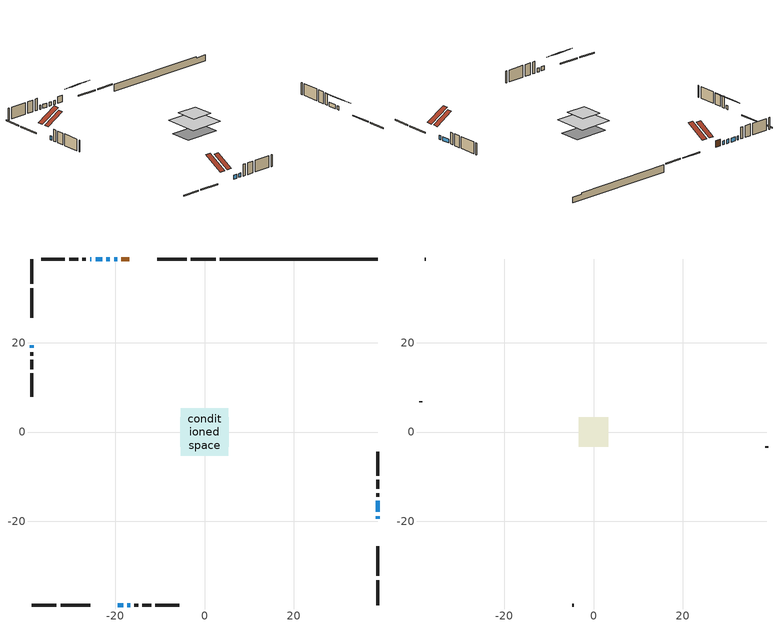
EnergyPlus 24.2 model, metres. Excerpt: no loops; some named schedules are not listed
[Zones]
conditioned space
 floor adiabatic (AdiabaticFloorConstruction): -5.3,-5.3 -5.3,5.3 5.3,5.3 5.3,-5.3 z1.83
 floor foundation (Slab1 construction): -5.49,-3.35 -5.49,3.35 5.49,3.35 5.49,-3.35 z-1.68
 wall outside (RimJoist1 construction): 2.51,38.8 -3.09,38.8 / -38.8,-38.8 -33.2,-38.8 / -38.8,38.8 -38.8,33.2 / 38.8,-38.8 38.8,-33.2 z0.61:0.91
 wall outside (RimJoist2 construction): -4.02,38.8 -10.65,38.8 / -32.27,-38.8 -25.64,-38.8 / -38.8,32.27 -38.8,25.64 / 38.8,-32.27 38.8,-25.64 z0.61:0.91
 wall outside (AdiabaticWallConstruction 1): -16.82,38.8 -18.67,38.8 z0.61:2.64
 wall outside (AdiabaticWallConstruction): -38.8,19.46 -38.8,18.85 / -19.6,38.8 -20.28,38.8 / 38.8,-19.46 38.8,-18.85 / 38.8,-17.92 38.8,-15.46 / -19.46,-38.8 -18.28,-38.8 / -21.21,38.8 -22.03,38.8 / -22.96,38.8 -24.42,38.8 / -25.35,38.8 -25.66,38.8 / -17.35,-38.8 -16.67,-38.8 z0.61:1.83
 wall outside (Wall1 construction): -26.58,38.8 -27.42,38.8 / -15.74,-38.8 -14.9,-38.8 / -38.8,17.92 -38.8,17.09 / 38.8,-14.53 38.8,-13.69 z0.61:4.27
 wall outside (Wall2 construction): -28.35,38.8 -30.38,38.8 / -13.98,-38.8 -11.94,-38.8 / -38.8,16.16 -38.8,14.12 / 38.8,-12.77 38.8,-10.73 z0.61:4.27
 wall outside (Wall3 construction): -31.31,38.8 -36.64,38.8 / -11.01,-38.8 -5.68,-38.8 / -38.8,13.19 -38.8,7.86 / 38.8,-9.8 38.8,-4.47 z0.61:4.27
 wall foundation (FoundationWall1 construction): 3.44,38.8,-1.68 3.44,38.8,0.61 35.26,38.8,0.61 35.26,38.8,0.14 38.8,38.8,0.14 38.8,38.8,-1.68
 window (WindowConstruction): -38.8,19.46 -38.8,18.85 z0.61:1.83
 window (WindowConstruction 8): -19.6,38.8 -20.28,38.8 z0.61:1.83
 window (WindowConstruction 1): 38.8,-19.46 38.8,-18.85 z0.61:1.83
 window (WindowConstruction 2): 38.8,-17.92 38.8,-15.46 z0.61:1.83
 window (WindowConstruction 3): -19.46,-38.8 -18.28,-38.8 z0.61:1.83
 window (WindowConstruction 4): -21.21,38.8 -22.03,38.8 z0.61:1.83
 window (WindowConstruction 5): -22.96,38.8 -24.42,38.8 z0.61:1.83
 window (WindowConstruction 6): -25.35,38.8 -25.65,38.8 z0.61:1.83
 window (WindowConstruction 7): -17.35,-38.8 -16.67,-38.8 z0.61:1.83
 door (Door): -16.82,38.8 -18.67,38.8 z0.61:2.64
 ceiling adiabatic (AdiabaticFloorConstruction): 5.3,-5.3 5.3,5.3 -5.3,5.3 -5.3,-5.3 z1.83
 roof outside (Roof2 construction): -15.89,38.8,4.27 -15.89,33.25,7.5 -14.29,33.25,7.5 -14.29,38.8,4.27; -20.39,-38.8,4.27 -20.39,-33.25,7.5 -22,-33.25,7.5 -22,-38.8,4.27; -38.8,20.39,4.27 -33.25,20.39,7.5 -33.25,22,7.5 -38.8,22,4.27; 38.8,-20.39,4.27 33.25,-20.39,7.5 33.25,-22,7.5 38.8,-22,4.27
attic - vented
 floor to conditioned space (Floor1 construction Reversed): -3.32,-3.32 -3.32,3.32 3.32,3.32 3.32,-3.32 z4.27
 wall outside (Wall4 construction): -37.57,38.8 -37.87,38.8 / -4.75,-38.8 -4.45,-38.8 / -38.8,6.94 -38.8,6.63 / 38.8,-3.54 38.8,-3.24 z0.61:4.27
 roof outside (Roof1 construction): -13.36,38.8,4.27 -13.36,32.63,7.87 -11.57,32.63,7.87 -11.57,38.8,4.27; -22.93,-38.8,4.27 -22.93,-32.63,7.87 -24.71,-32.63,7.87 -24.71,-38.8,4.27; -38.8,22.93,4.27 -32.63,22.93,7.87 -32.63,24.71,7.87 -38.8,24.71,4.27; 38.8,-22.93,4.27 32.63,-22.93,7.87 32.63,-24.71,7.87 38.8,-24.71,4.27
[Building]
Building 1: Terrain=Suburbs
[Site:Location]
Swift Current_SK: Latitude {deg}=50.29; Longitude {deg}=-107.69; Time Zone {hr}=-6; Elevation {m}=817; Keep Site Location Information=Yes
[Site:GroundTemperature:Shallow]
0.0715302, -2.00391, -2.17012, -1.18522, 2.76862, 6.70403, 10.1158, 12.2771, 12.4607, 10.7029, 7.37809, 3.5634
[Site:WaterMainsTemperature]
Calculation Method=Schedule; Temperature Schedule=mains temperature schedule
[Material] Roughness=Rough; Thermal Absorptance=0.9
Name | Thickness {m} | Conductivity {W/m-K} | Density {kg/m3} | Specific Heat {J/kg-K} | Solar Absorptance | Visible Absorptance
asphalt or fiberglass shingles | 0.00635 | 0.162714 | 1121.4 | 1465.45 | 0.84 | 0.84
ceiling stud and cavity | 0.1397 | 0.112058 | 65.682 | 1177.47 | 0.7 | 0.7
concrete 4.0 in. | 0.1016 | 1.803125 | 2242.8 | 837.4 | 0.7 | 0.7
concrete 8.0 in. | 0.2032 | 1.803125 | 2242.8 | 837.4 | 0.7 | 0.7
door material | 0.04445 | 0.0451087 | 512.64 | 1214.23 | 0.7 | 0.7
exterior vertical ins | 0.0457286 | 0.029427 | 32.04 | 1214.23 | 0.7 | 0.7
floor covering | 0.0127 | 0.0433444 | 54.468 | 1339.84 | 0.6 | 0.6
floor rigid ins; wall rigid ins | 0.512978 | 0.029427 | 32.04 | 1214.23 | 0.7 | 0.7
floor stud and cavity | 0.1397 | 1.75129 | 37.0049 | 1207.88 | 0.7 | 0.7
furniture material conditioned space 1 | 0.1524 | 0.115458 | 640.8 | 1214.23 | 0.6 | 0.6
gypsum board | 0.0127 | 0.160291 | 801 | 837.4 | 0.6 | 0.6
gypsum board 1 | 0.0127 | 0.160291 | 801 | 837.4 | 0.7 | 0.7
osb sheathing 0.5 in. | 0.0127 | 0.115458 | 512.64 | 1214.23 | 0.7 | 0.7
osb sheathing 0.75 in. | 0.01905 | 0.115458 | 512.64 | 1214.23 | 0.7 | 0.7
osb sheathing 2.0 in. | 0.0508 | 0.115458 | 512.64 | 1214.23 | 0.7 | 0.7
rim joist stud and cavity | 0.0508 | 0.271007 | 50.32683 | 1063.81 | 0.6 | 0.6
rim joist stud and cavity 1 | 0.0508 | 0.0495211 | 125.044 | 1163.47 | 0.6 | 0.6
roof stud and cavity | 0.2032 | 0.117079 | 78.34581 | 1123.46 | 0.7 | 0.7
wall stud and cavity | 0.1397 | 0.115486 | 139.0536 | 1170.24 | 0.7 | 0.7
wall stud and cavity 1 | 0.1397 | 0.119486 | 139.0536 | 1170.24 | 0.7 | 0.7
wall stud and cavity 2 | 0.1397 | 0.114321 | 139.0536 | 1170.24 | 0.7 | 0.7
wall stud and cavity 3 | 0.0889 | 6.1454 | 50.32683 | 1063.81 | 0.6 | 0.6
wall stud and cavity 4 | 0.0889 | 0.380278 | 52.3479 | 1209.89 | 0.7 | 0.7
wall stud and cavity 5 | 0.0889 | 0.391764 | 83.0341 | 1211.67 | 0.7 | 0.7
wood siding | 0.0254 | 0.102417 | 544.68 | 1172.36 | 0 | 0
wood siding 1 | 0.00254 | 0.102417 | 544.68 | 1172.36 | 0 | 0
wood siding 2; wood siding 3; wood siding 4 | 0.0254 | 0.102417 | 544.68 | 1172.36 | 0.7 | 0.7
[WindowMaterial:SimpleGlazingSystem]
Name | U-Factor {W/m2-K} | Solar Heat Gain Coefficient
WindowMaterial | 1.79311 | 0.53
WindowMaterial 1 | 1.22702 | 0.53
WindowMaterial 2 | 1.29856 | 0.5
WindowMaterial 3 | 1.32354 | 0.49
WindowMaterial 4 | 1.269033 | 0.51
WindowMaterial 5 | 1.47685 | 0.44
WindowMaterial 6 | 3.00026 | 0.58
[Construction]
AdiabaticFloorConstruction: floor stud and cavity, floor rigid ins, osb sheathing 0.75 in., floor covering
AdiabaticWallConstruction: wood siding 3, wall rigid ins, wall stud and cavity 4, gypsum board
AdiabaticWallConstruction 1: wood siding 4, wall rigid ins, wall stud and cavity 4, gypsum board
Door: door material
Floor1 construction Reversed: gypsum board, ceiling stud and cavity
FoundationWall1 construction: concrete 8.0 in., gypsum board 1
furniture construction conditioned space 1: furniture material conditioned space 1
PartitionWallConstruction: gypsum board, wall stud and cavity 5, gypsum board
RimJoist1 construction: wood siding 2, rim joist stud and cavity
RimJoist2 construction: wood siding 2, osb sheathing 2.0 in., rim joist stud and cavity 1
Roof1 construction: asphalt or fiberglass shingles
Roof2 construction: asphalt or fiberglass shingles, osb sheathing 0.75 in., roof stud and cavity, gypsum board
Slab1 construction: concrete 4.0 in.
Wall1 construction: wood siding, osb sheathing 0.5 in., wall stud and cavity, gypsum board
Wall2 construction: wood siding, osb sheathing 0.5 in., wall stud and cavity 1, gypsum board
Wall3 construction: wood siding, osb sheathing 0.5 in., wall stud and cavity 2, gypsum board
Wall4 construction: wood siding 1, wall stud and cavity 3
WindowConstruction; WindowConstruction 1: WindowMaterial
WindowConstruction 2: WindowMaterial 1
WindowConstruction 3: WindowMaterial 2
WindowConstruction 4: WindowMaterial 3
WindowConstruction 5: WindowMaterial 4
WindowConstruction 6: WindowMaterial 5
WindowConstruction 7; WindowConstruction 8: WindowMaterial 6
[Zone] Multiplier=1; Part of Total Floor Area=Yes
Name | Volume {m3}
attic - vented | 24.5436
conditioned space | 464.6
[Space]
Name | Zone | Volume {m3}
attic - vented 1 | attic - vented | 24.5436
conditioned space 1 | conditioned space | 464.6
[ZoneInfiltration:EffectiveLeakageArea]
infil attic - vented 1: Zone or Space=attic - vented 1; Schedule=Always On Discrete; Effective Air Leakage Area {cm2}=1372.68; Stack Coefficient=0.00050453; Wind Coefficient=1.51762e-05
[ZoneMixing]
whole house fan mix: Zone or Space=attic - vented; Schedule=Always On Continuous; Design Flow Rate Calculation Method=Flow/Zone; Design Flow Rate {m3/s}=0; Source Zone or Space=conditioned space
[SurfaceProperty:ExposedFoundationPerimeter]
Slab1: Exposed Perimeter Calculation Method=TotalExposedPerimeter; Total Exposed Perimeter {m}=35.357
[InternalMass] Zone or ZoneList=conditioned space; Space or SpaceList=conditioned space 1
Name | Construction | Surface Area {m2}
furniture mass conditioned space 1 | furniture construction conditioned space 1 | 74.36
partition wall mass | PartitionWallConstruction | 185.9
[Lights]
interior lighting: Zone or ZoneList or Space or SpaceList=conditioned space 1; Schedule=interior lighting schedule; Design Level Calculation Method=LightingLevel; Lighting Level {W}=343.2; Return Air Fraction=0; Fraction Radiant=0.6; Fraction Visible=0.2; Fraction Replaceable=1
[People]
occupants: Zone or ZoneList or Space or SpaceList=conditioned space 1; Number of People Schedule=occupants schedule; Number of People Calculation Method=People; Number of People=3; Fraction Radiant=0.314171; Sensible Heat Fraction=0.56303; Activity Level Schedule=occupants activity schedule; Carbon Dioxide Generation Rate {m3/s-W}=0; Enable ASHRAE 55 Comfort Warnings=No; Mean Radiant Temperature Calculation Type=EnclosureAveraged
[ElectricEquipment] Zone or ZoneList or Space or SpaceList=conditioned space 1; Design Level Calculation Method=EquipmentLevel
Name | Schedule | Design Level {W} | Fraction Latent | Fraction Radiant | Fraction Lost
clothes dryer | clothes dryer schedule | 140.772 | 0.015 | 0.081 | 0.85
clothes washer | clothes washer schedule | 32.1985 | 0.03 | 0.162 | 0.7
cooking range | cooking range schedule | 215.147 | 0.08 | 0.432 | 0.2
dishwasher | dishwasher schedule | 66.8632 | 0.3 | 0.18 | 0.4
fridge | fridge schedule | 72.9452 | 0 | 0.6 | 0
mech vent house fan | mech vent house fan schedule | 0 | 0 | 0 | 1
mech vent house fan cfis | mech vent house fan cfis schedule | 0 | 0 | 0 | 0
misc plug loads | misc plug loads schedule | 494.7 | 0.045 | 0.513 | 0.1
whole house fan | Always On Discrete | 0 | 0 | 0 | 1
[OtherEquipment] Zone or ZoneList or Space or SpaceList=conditioned space 1; Design Level Calculation Method=EquipmentLevel
Name | Fuel Type | Schedule | Design Level {W} | Fraction Latent | Fraction Radiant | Fraction Lost
clothes dryer 1 | Electricity | clothes dryer schedule | 0 | 0.015 | 0.081 | 0.85
cooking range 1 | Electricity | cooking range schedule | 0 | 0.08 | 0.432 | 0.2
general water use latent | None | general water use schedule | 62.594 | 1 | 0 | 0
general water use sensible | None | general water use schedule | -61.6891 | 0 | 0.6 | 0
mech vent house fan latent load | None | Always On Discrete | 0 | 1 | 0 | 0
mech vent house fan sensible load | None | Always On Discrete | 0 | 0 | 0 | 0
water heater energy adjustment1 | NaturalGas | Always On Discrete | 0.01 | 0 | 0 | 1
[ZoneInfiltration:DesignFlowRate] Zone or ZoneList or Space or SpaceList=conditioned space 1; Schedule=Always On Discrete; Design Flow Rate Calculation Method=Flow/Zone; Design Flow Rate {m3/s}=0
infil flow; natural vent flow; whole house fan flow
[AvailabilityManager:Scheduled]
central ac and furnace airloop Availability Manager: Schedule=Always On Discrete
[Foundation:Kiva]
Foundation Kiva 1: Initial Indoor Air Temperature {C}=21; Wall Height Above Grade {m}=0.609996; Wall Depth Below Slab {m}=0.2032; Custom Block Material Name 1=exterior vertical ins; Custom Block Depth 1 {m}=2.28999; Custom Block X Position 1 {m}=0.2159; Custom Block Z Position 1 {m}=0
[Foundation:Kiva:Settings]
Soil Conductivity {W/m-K}=0.849921; Soil Density {kg/m3}=1842.3; Soil Specific Heat {J/kg-K}=418.7; Ground Solar Absorptivity=0.9; Ground Thermal Absorptivity=0.9; Ground Surface Roughness {m}=0.03; Far-Field Width {m}=40; Deep-Ground Boundary Condition=ZeroFlux; Deep-Ground Depth {m}=40; Minimum Cell Dimension {m}=0.2; Maximum Cell Growth Coefficient=3; Simulation Timestep=Timestep
[Exterior:Lights]
exterior lighting: Schedule=exterior lighting schedule; Design Level {W}=75.6
[EnergyManagementSystem:GlobalVariable]
central_ac_and_furnace_airloop_Fan_RTF
infil_program_Qfan
infil_program_Qinf
natural_vent_program_Qnv
natural_vent_program_Qwhf
[EnergyManagementSystem:Sensor]
Name | Output:Variable or Output:Meter Index Key | Output:Variable or Output:Meter
airflow_gain | infil flow | Infiltration Sensible Heat Gain Energy
airflow_gain_1 | natural vent flow | Infiltration Sensible Heat Gain Energy
airflow_gain_2 | whole house fan flow | Infiltration Sensible Heat Gain Energy
airflow_loss | infil flow | Infiltration Sensible Heat Loss Energy
airflow_loss_1 | natural vent flow | Infiltration Sensible Heat Loss Energy
airflow_loss_2 | whole house fan flow | Infiltration Sensible Heat Loss Energy
clg_load_cond |  | Cooling:EnergyTransfer:Zone:CONDITIONED SPACE
clg_sp_s; clg_sp_s_1 | cooling setpoint | Schedule Value
clothes_dryer_exhaust_0_sch_s | clothes dryer exhaust 0 schedule | Schedule Value
cool_season | cooling season schedule | Schedule Value
htg_load_cond |  | Heating:EnergyTransfer:Zone:CONDITIONED SPACE
htg_sp_s; htg_sp_s_1 | heating setpoint | Schedule Value
ig_ee_conv | clothes dryer | Electric Equipment Convective Heating Energy
ig_ee_conv_2 | cooking range | Electric Equipment Convective Heating Energy
ig_ee_conv_4 | fridge | Electric Equipment Convective Heating Energy
ig_ee_conv_5 | misc plug loads | Electric Equipment Convective Heating Energy
ig_ee_conv_6 | whole house fan | Electric Equipment Convective Heating Energy
ig_ee_rad | clothes dryer | Electric Equipment Radiant Heating Energy
ig_ee_rad_2 | cooking range | Electric Equipment Radiant Heating Energy
ig_ee_rad_4 | fridge | Electric Equipment Radiant Heating Energy
ig_ee_rad_5 | misc plug loads | Electric Equipment Radiant Heating Energy
ig_ee_rad_6 | whole house fan | Electric Equipment Radiant Heating Energy
ig_lgt_conv | interior lighting | Lights Convective Heating Energy
ig_lgt_rad | interior lighting | Lights Radiant Heating Energy
ig_lgt_vis | interior lighting | Lights Visible Radiation Heating Energy
ig_oe_conv | clothes dryer 1 | Other Equipment Convective Heating Energy
ig_oe_conv_1 | cooking range 1 | Other Equipment Convective Heating Energy
ig_oe_conv_2 | general water use latent | Other Equipment Convective Heating Energy
ig_oe_conv_3 | general water use sensible | Other Equipment Convective Heating Energy
ig_oe_conv_4 | water heater energy adjustment1 | Other Equipment Convective Heating Energy
ig_oe_rad | clothes dryer 1 | Other Equipment Radiant Heating Energy
ig_oe_rad_1 | cooking range 1 | Other Equipment Radiant Heating Energy
ig_oe_rad_2 | general water use latent | Other Equipment Radiant Heating Energy
ig_oe_rad_3 | general water use sensible | Other Equipment Radiant Heating Energy
ig_oe_rad_4 | water heater energy adjustment1 | Other Equipment Radiant Heating Energy
ig_ppl_conv | occupants | People Convective Heating Energy
ig_ppl_rad | occupants | People Radiant Heating Energy
im_conv | furniture mass conditioned space 1 | Surface Inside Face Convection Heat Gain Energy
im_conv_1 | partition wall mass | Surface Inside Face Convection Heat Gain Energy
im_ig | furniture mass conditioned space 1 | Surface Inside Face Internal Gains Radiation Heat Gain Energy
im_ig_1 | partition wall mass | Surface Inside Face Internal Gains Radiation Heat Gain Energy
im_lgt | furniture mass conditioned space 1 | Surface Inside Face Lights Radiation Heat Gain Energy
im_lgt_1 | partition wall mass | Surface Inside Face Lights Radiation Heat Gain Energy
im_sol | furniture mass conditioned space 1 | Surface Inside Face Solar Radiation Heat Gain Energy
im_sol_1 | partition wall mass | Surface Inside Face Solar Radiation Heat Gain Energy
im_surf | furniture mass conditioned space 1 | Surface Inside Face Net Surface Thermal Radiation Heat Gain Energy
im_surf_1 | partition wall mass | Surface Inside Face Net Surface Thermal Radiation Heat Gain Energy
mv_conv | mech vent house fan | Electric Equipment Convective Heating Energy
mv_conv_1 | mech vent house fan cfis | Electric Equipment Convective Heating Energy
mv_conv_2 | mech vent house fan latent load | Other Equipment Convective Heating Energy
mv_conv_3 | mech vent house fan sensible load | Other Equipment Convective Heating Energy
mv_rad | mech vent house fan | Electric Equipment Radiant Heating Energy
mv_rad_1 | mech vent house fan cfis | Electric Equipment Radiant Heating Energy
mv_rad_2 | mech vent house fan latent load | Other Equipment Radiant Heating Energy
mv_rad_3 | mech vent house fan sensible load | Other Equipment Radiant Heating Energy
natural_vent_s | natural vent schedule | Schedule Value
out_pb_s |  | Site Outdoor Air Barometric Pressure
out_wt_s |  | Site Outdoor Air Humidity Ratio
site_vw_s |  | Site Wind Speed
ss_back_out | Window1 | Surface Window Shortwave from Zone Back Out Window Heat Transfer Rate
ss_back_out_1 | Window10 | Surface Window Shortwave from Zone Back Out Window Heat Transfer Rate
ss_back_out_2 | Window2 | Surface Window Shortwave from Zone Back Out Window Heat Transfer Rate
ss_back_out_3 | Window3 | Surface Window Shortwave from Zone Back Out Window Heat Transfer Rate
ss_back_out_4 | Window4 | Surface Window Shortwave from Zone Back Out Window Heat Transfer Rate
ss_back_out_5 | Window5 | Surface Window Shortwave from Zone Back Out Window Heat Transfer Rate
ss_back_out_6 | Window6 | Surface Window Shortwave from Zone Back Out Window Heat Transfer Rate
ss_back_out_7 | Window7 | Surface Window Shortwave from Zone Back Out Window Heat Transfer Rate
ss_back_out_8 | Window8 | Surface Window Shortwave from Zone Back Out Window Heat Transfer Rate
ss_conv | Door1 | Surface Inside Face Convection Heat Gain Energy
ss_conv_1 | Window1 | Surface Inside Face Convection Heat Gain Energy
ss_conv_2 | Window10 | Surface Inside Face Convection Heat Gain Energy
ss_conv_3 | Window2 | Surface Inside Face Convection Heat Gain Energy
ss_conv_4 | Window3 | Surface Inside Face Convection Heat Gain Energy
ss_conv_5 | Window4 | Surface Inside Face Convection Heat Gain Energy
ss_conv_6 | Window5 | Surface Inside Face Convection Heat Gain Energy
ss_conv_7 | Window6 | Surface Inside Face Convection Heat Gain Energy
ss_conv_8 | Window7 | Surface Inside Face Convection Heat Gain Energy
ss_conv_9 | Window8 | Surface Inside Face Convection Heat Gain Energy
ss_ig | Door1 | Surface Inside Face Internal Gains Radiation Heat Gain Energy
ss_ig_1 | Window1 | Surface Inside Face Internal Gains Radiation Heat Gain Energy
ss_ig_2 | Window10 | Surface Inside Face Internal Gains Radiation Heat Gain Energy
ss_ig_3 | Window2 | Surface Inside Face Internal Gains Radiation Heat Gain Energy
ss_ig_4 | Window3 | Surface Inside Face Internal Gains Radiation Heat Gain Energy
ss_ig_5 | Window4 | Surface Inside Face Internal Gains Radiation Heat Gain Energy
ss_ig_6 | Window5 | Surface Inside Face Internal Gains Radiation Heat Gain Energy
ss_ig_7 | Window6 | Surface Inside Face Internal Gains Radiation Heat Gain Energy
ss_ig_8 | Window7 | Surface Inside Face Internal Gains Radiation Heat Gain Energy
ss_ig_9 | Window8 | Surface Inside Face Internal Gains Radiation Heat Gain Energy
ss_lgt | Door1 | Surface Inside Face Lights Radiation Heat Gain Energy
ss_sol | Door1 | Surface Inside Face Solar Radiation Heat Gain Energy
ss_surf | Door1 | Surface Inside Face Net Surface Thermal Radiation Heat Gain Energy
ss_surf_1 | Window1 | Surface Inside Face Net Surface Thermal Radiation Heat Gain Energy
ss_surf_2 | Window10 | Surface Inside Face Net Surface Thermal Radiation Heat Gain Energy
ss_surf_3 | Window2 | Surface Inside Face Net Surface Thermal Radiation Heat Gain Energy
ss_surf_4 | Window3 | Surface Inside Face Net Surface Thermal Radiation Heat Gain Energy
ss_surf_5 | Window4 | Surface Inside Face Net Surface Thermal Radiation Heat Gain Energy
ss_surf_6 | Window5 | Surface Inside Face Net Surface Thermal Radiation Heat Gain Energy
ss_surf_7 | Window6 | Surface Inside Face Net Surface Thermal Radiation Heat Gain Energy
ss_surf_8 | Window7 | Surface Inside Face Net Surface Thermal Radiation Heat Gain Energy
ss_surf_9 | Window8 | Surface Inside Face Net Surface Thermal Radiation Heat Gain Energy
ss_trans_in | Window1 | Surface Window Transmitted Solar Radiation Rate
ss_trans_in_1 | Window10 | Surface Window Transmitted Solar Radiation Rate
ss_trans_in_2 | Window2 | Surface Window Transmitted Solar Radiation Rate
ss_trans_in_3 | Window3 | Surface Window Transmitted Solar Radiation Rate
ss_trans_in_4 | Window4 | Surface Window Transmitted Solar Radiation Rate
ss_trans_in_5 | Window5 | Surface Window Transmitted Solar Radiation Rate
ss_trans_in_6 | Window6 | Surface Window Transmitted Solar Radiation Rate
ss_trans_in_7 | Window7 | Surface Window Transmitted Solar Radiation Rate
ss_trans_in_8 | Window8 | Surface Window Transmitted Solar Radiation Rate
ss_trans_out | Window1 | Surface Inside Face Initial Transmitted Diffuse Transmitted Out Window Solar Radiation Rate
ss_trans_out_1 | Window10 | Surface Inside Face Initial Transmitted Diffuse Transmitted Out Window Solar Radiation Rate
ss_trans_out_2 | Window2 | Surface Inside Face Initial Transmitted Diffuse Transmitted Out Window Solar Radiation Rate
ss_trans_out_3 | Window3 | Surface Inside Face Initial Transmitted Diffuse Transmitted Out Window Solar Radiation Rate
ss_trans_out_4 | Window4 | Surface Inside Face Initial Transmitted Diffuse Transmitted Out Window Solar Radiation Rate
ss_trans_out_5 | Window5 | Surface Inside Face Initial Transmitted Diffuse Transmitted Out Window Solar Radiation Rate
ss_trans_out_6 | Window6 | Surface Inside Face Initial Transmitted Diffuse Transmitted Out Window Solar Radiation Rate
ss_trans_out_7 | Window7 | Surface Inside Face Initial Transmitted Diffuse Transmitted Out Window Solar Radiation Rate
ss_trans_out_8 | Window8 | Surface Inside Face Initial Transmitted Diffuse Transmitted Out Window Solar Radiation Rate
s_conv | Floor1 | Surface Inside Face Convection Heat Gain Energy
s_conv_1 | FoundationWall1 | Surface Inside Face Convection Heat Gain Energy
s_conv_10 | RimJoist2:270 | Surface Inside Face Convection Heat Gain Energy
s_conv_11 | RimJoist2:90 | Surface Inside Face Convection Heat Gain Energy
s_conv_12 | Roof2:0 | Surface Inside Face Convection Heat Gain Energy
s_conv_13 | Roof2:180 | Surface Inside Face Convection Heat Gain Energy
s_conv_14 | Roof2:270 | Surface Inside Face Convection Heat Gain Energy
s_conv_15 | Roof2:90 | Surface Inside Face Convection Heat Gain Energy
s_conv_16 | Slab1 | Surface Inside Face Convection Heat Gain Energy
s_conv_17 | Wall1:0 | Surface Inside Face Convection Heat Gain Energy
s_conv_18 | Wall1:180 | Surface Inside Face Convection Heat Gain Energy
s_conv_19 | Wall1:270 | Surface Inside Face Convection Heat Gain Energy
s_conv_2 | inferred conditioned ceiling | Surface Inside Face Convection Heat Gain Energy
s_conv_20 | Wall1:90 | Surface Inside Face Convection Heat Gain Energy
s_conv_21 | Wall2:0 | Surface Inside Face Convection Heat Gain Energy
s_conv_22 | Wall2:180 | Surface Inside Face Convection Heat Gain Energy
s_conv_23 | Wall2:270 | Surface Inside Face Convection Heat Gain Energy
s_conv_24 | Wall2:90 | Surface Inside Face Convection Heat Gain Energy
s_conv_25 | Wall3:0 | Surface Inside Face Convection Heat Gain Energy
s_conv_26 | Wall3:180 | Surface Inside Face Convection Heat Gain Energy
s_conv_27 | Wall3:270 | Surface Inside Face Convection Heat Gain Energy
s_conv_28 | Wall3:90 | Surface Inside Face Convection Heat Gain Energy
s_conv_3 | inferred conditioned floor | Surface Inside Face Convection Heat Gain Energy
s_conv_4 | RimJoist1:0 | Surface Inside Face Convection Heat Gain Energy
s_conv_5 | RimJoist1:180 | Surface Inside Face Convection Heat Gain Energy
s_conv_6 | RimJoist1:270 | Surface Inside Face Convection Heat Gain Energy
s_conv_7 | RimJoist1:90 | Surface Inside Face Convection Heat Gain Energy
s_conv_8 | RimJoist2:0 | Surface Inside Face Convection Heat Gain Energy
s_conv_9 | RimJoist2:180 | Surface Inside Face Convection Heat Gain Energy
s_ig | Floor1 | Surface Inside Face Internal Gains Radiation Heat Gain Energy
s_ig_1 | FoundationWall1 | Surface Inside Face Internal Gains Radiation Heat Gain Energy
s_ig_10 | RimJoist2:270 | Surface Inside Face Internal Gains Radiation Heat Gain Energy
s_ig_11 | RimJoist2:90 | Surface Inside Face Internal Gains Radiation Heat Gain Energy
s_ig_12 | Roof2:0 | Surface Inside Face Internal Gains Radiation Heat Gain Energy
s_ig_13 | Roof2:180 | Surface Inside Face Internal Gains Radiation Heat Gain Energy
s_ig_14 | Roof2:270 | Surface Inside Face Internal Gains Radiation Heat Gain Energy
s_ig_15 | Roof2:90 | Surface Inside Face Internal Gains Radiation Heat Gain Energy
s_ig_16 | Slab1 | Surface Inside Face Internal Gains Radiation Heat Gain Energy
s_ig_17 | Wall1:0 | Surface Inside Face Internal Gains Radiation Heat Gain Energy
s_ig_18 | Wall1:180 | Surface Inside Face Internal Gains Radiation Heat Gain Energy
s_ig_19 | Wall1:270 | Surface Inside Face Internal Gains Radiation Heat Gain Energy
s_ig_2 | inferred conditioned ceiling | Surface Inside Face Internal Gains Radiation Heat Gain Energy
s_ig_20 | Wall1:90 | Surface Inside Face Internal Gains Radiation Heat Gain Energy
